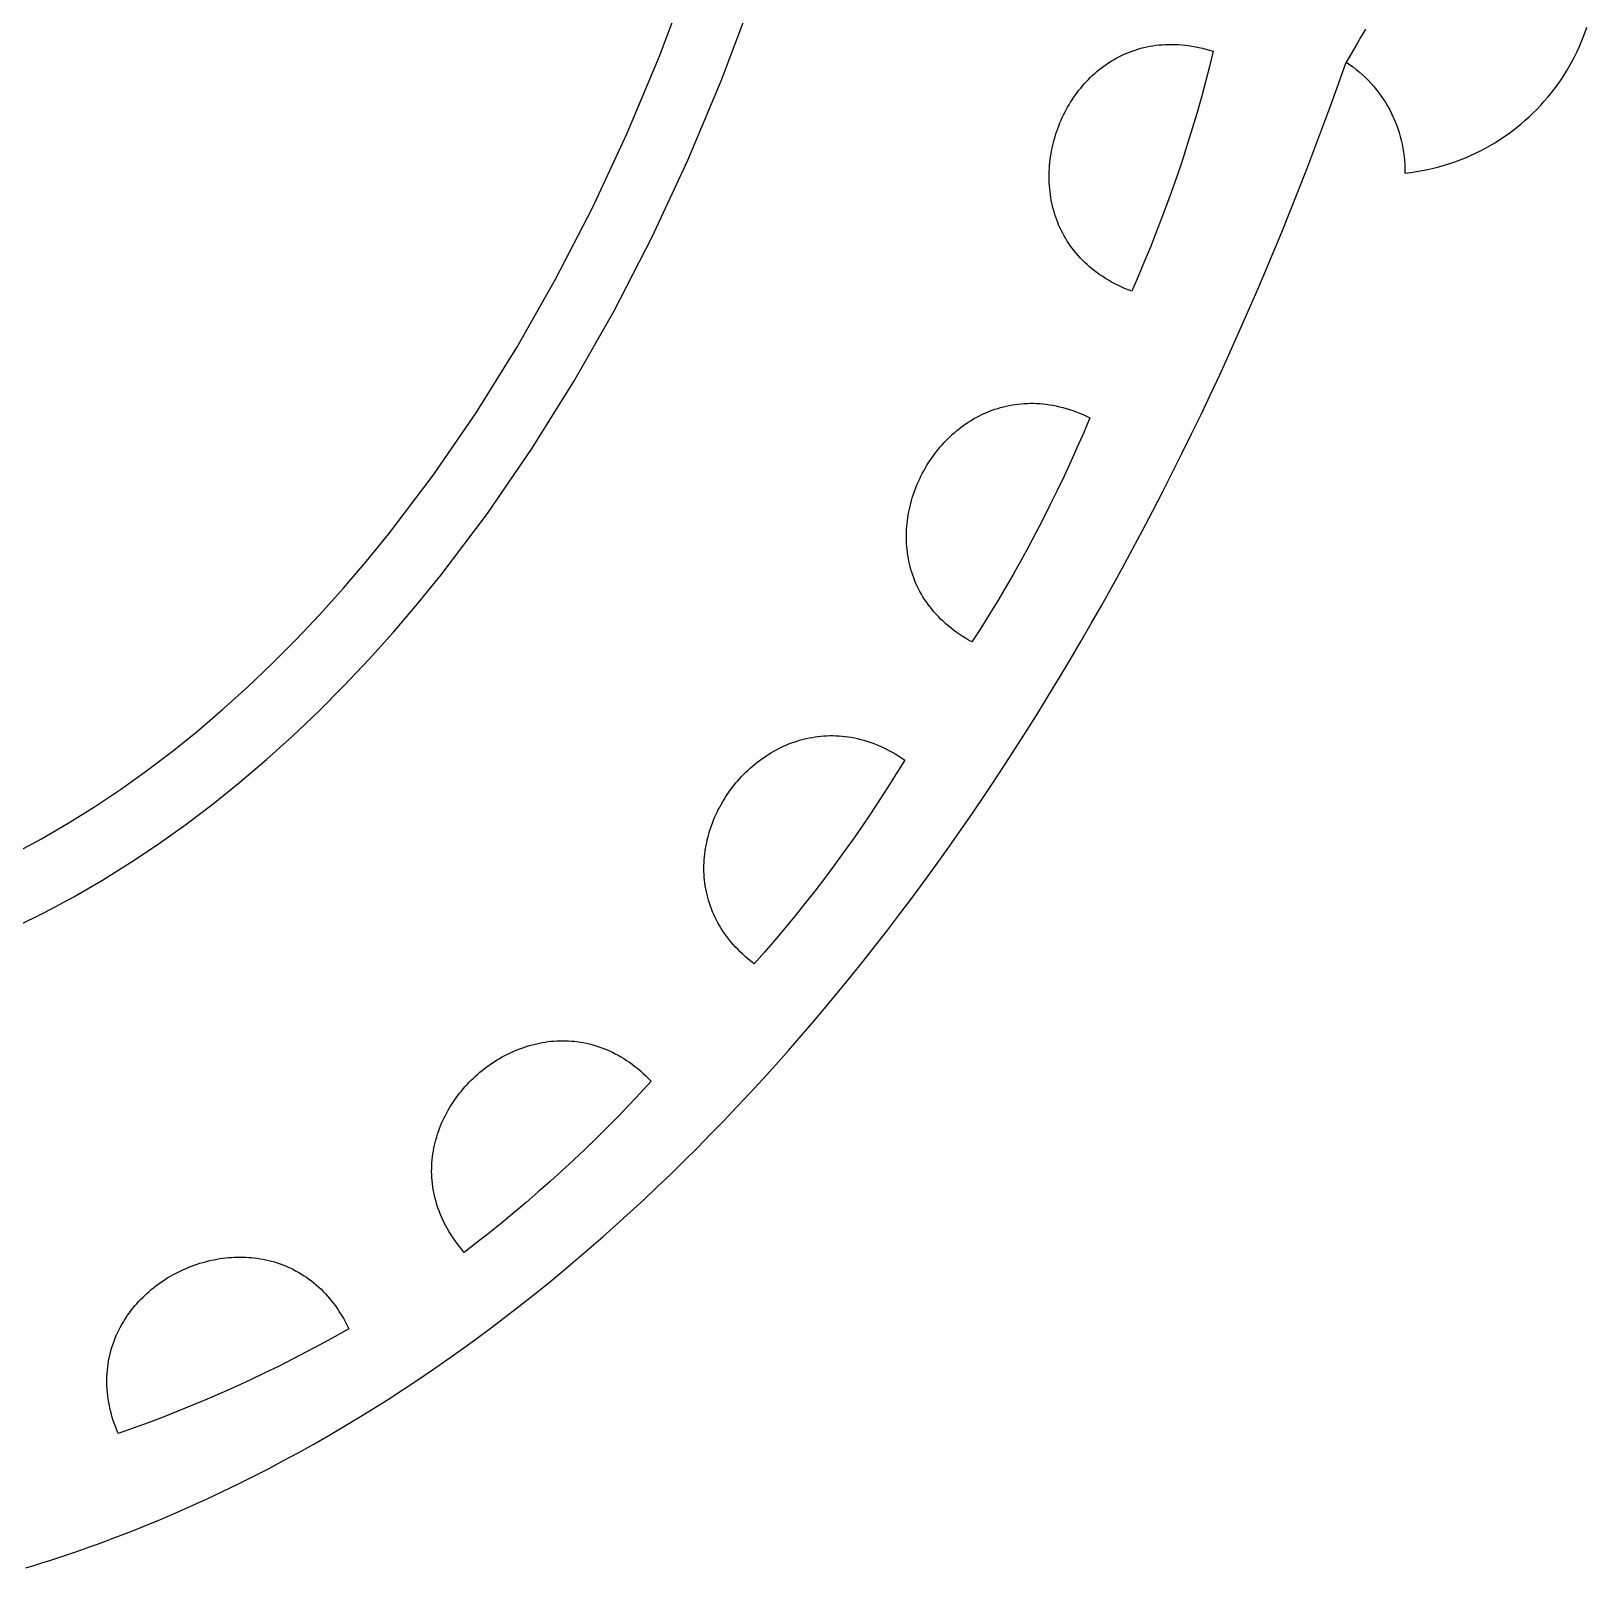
# Model space of a CAD drawing. Extents: x -250 to 250, y -370 to 370.
# Drawn here: x 43.4 to 230.8, y -363.6 to -178.5 of the extents above; entities that cross this region are included whole.
import ezdxf

# ---------------------------------------------------------------- set-up
doc = ezdxf.new("R2010")
doc.units = 0
doc.header["$MEASUREMENT"] = 0
doc.layers.get('0').update_dxf_attribs({"linetype": 'CONTINUOUS'})
doc.layers.add('COUCHE_1', color=18, linetype='CONTINUOUS')

msp = doc.modelspace()

# ---------------------------------------------------------------- linework, layer by layer
for points in [[(41.4, -277.48), (44.63, -275.75), (47.83, -273.89), (51, -271.91), (54.15, -269.81), (57.27, -267.59), (60.35, -265.24), (63.41, -262.78), (66.43, -260.2), (69.42, -257.51), (72.37, -254.7), (75.28, -251.77), (78.15, -248.74), (80.98, -245.59), (83.77, -242.33), (86.45, -239.03), (91.84, -231.91), (96.96, -224.45), (101.87, -216.59), (106.55, -208.35), (110.98, -199.74), (115.16, -190.78), (119.06, -181.49), (122.69, -171.87)], [(41.58, -286.32), (45.07, -284.59), (48.53, -282.73), (51.95, -280.75), (55.34, -278.63), (58.69, -276.39), (62, -274.03), (65.28, -271.55), (68.52, -268.94), (71.71, -266.22), (74.86, -263.38), (77.97, -260.42), (81.02, -257.34), (84.04, -254.16), (87, -250.86), (89.91, -247.45), (92.75, -243.97), (98.33, -236.59), (103.66, -228.84), (108.75, -220.69), (113.59, -212.16), (118.17, -203.26), (122.47, -194.02), (126.5, -184.45), (130.22, -174.55)]]:
    msp.add_lwpolyline(points)
for points in [[(181.15, -180.07), (181.55, -180.09), (181.96, -180.12), (182.36, -180.16), (182.77, -180.21), (183.19, -180.28), (183.61, -180.35), (184.03, -180.44), (184.45, -180.53), (184.88, -180.64), (185.31, -180.77), (185.75, -180.9), (185.3, -182.75), (184.82, -184.59), (184.33, -186.43), (183.81, -188.26), (183.27, -190.09), (182.71, -191.91), (182.13, -193.72), (181.52, -195.53), (180.89, -197.34), (180.25, -199.13), (179.58, -200.93), (178.89, -202.71), (178.18, -204.49), (177.45, -206.27), (176.7, -208.03), (175.93, -209.79), (175.5, -209.63), (175.08, -209.46), (174.67, -209.28), (174.28, -209.09), (173.89, -208.9), (173.51, -208.7), (173.14, -208.49), (172.78, -208.27), (172.44, -208.05), (172.1, -207.83), (171.77, -207.59), (171.45, -207.35), (171.14, -207.11), (170.84, -206.86), (170.55, -206.6), (170.27, -206.34), (170, -206.07), (169.74, -205.8), (169.49, -205.52), (169.25, -205.24), (169.01, -204.95), (168.79, -204.66), (168.57, -204.37), (168.37, -204.07), (168.17, -203.77), (167.98, -203.46), (167.8, -203.15), (167.63, -202.83), (167.47, -202.52), (167.32, -202.2), (167.17, -201.87), (167.04, -201.54), (166.91, -201.22), (166.79, -200.88), (166.68, -200.55), (166.58, -200.21), (166.48, -199.87), (166.4, -199.53), (166.32, -199.19), (166.25, -198.85), (166.19, -198.5), (166.14, -198.16), (166.1, -197.81), (166.06, -197.46), (166.03, -197.11), (166.01, -196.76), (166, -196.41), (165.99, -196.06), (165.99, -195.71), (166, -195.36), (166.02, -195.01), (166.05, -194.65), (166.08, -194.3), (166.12, -193.96), (166.17, -193.61), (166.22, -193.26), (166.28, -192.91), (166.35, -192.57), (166.43, -192.22), (166.51, -191.88), (166.6, -191.54), (166.7, -191.2), (166.8, -190.86), (166.91, -190.53), (167.03, -190.2), (167.15, -189.87), (167.29, -189.54), (167.42, -189.21), (167.57, -188.89), (167.72, -188.57), (167.88, -188.26), (168.04, -187.95), (168.21, -187.64), (168.39, -187.34), (168.57, -187.04), (168.76, -186.74), (168.95, -186.45), (169.15, -186.16), (169.36, -185.88), (169.57, -185.6), (169.79, -185.33), (170.02, -185.06), (170.25, -184.8), (170.49, -184.54), (170.73, -184.29), (170.98, -184.04), (171.23, -183.8), (171.49, -183.56), (171.75, -183.34), (172.02, -183.11), (172.3, -182.9), (172.58, -182.69), (172.86, -182.49), (173.15, -182.29), (173.45, -182.1), (173.75, -181.92), (174.06, -181.75), (174.37, -181.58), (174.69, -181.42), (175.01, -181.27), (175.33, -181.13), (175.66, -181), (176, -180.87), (176.34, -180.75), (176.68, -180.64), (177.03, -180.54), (177.39, -180.45), (177.74, -180.37), (178.11, -180.3), (178.47, -180.24), (178.84, -180.18), (179.22, -180.14), (179.6, -180.11), (179.98, -180.08), (180.37, -180.07), (180.76, -180.07)], [(164.12, -223.3), (164.5, -223.32), (164.88, -223.34), (165.27, -223.37), (165.65, -223.42), (166.05, -223.47), (166.44, -223.54), (166.83, -223.62), (167.23, -223.71), (167.63, -223.81), (168.03, -223.92), (168.44, -224.04), (168.84, -224.18), (169.25, -224.33), (169.66, -224.49), (170.07, -224.66), (170.48, -224.85), (170.9, -225.04), (170.15, -226.81), (169.38, -228.58), (168.6, -230.33), (167.8, -232.07), (166.97, -233.79), (166.13, -235.51), (165.27, -237.22), (164.39, -238.92), (163.5, -240.6), (162.58, -242.27), (161.65, -243.93), (160.69, -245.58), (159.72, -247.22), (158.73, -248.84), (157.71, -250.45), (156.68, -252.05), (156.29, -251.83), (155.9, -251.6), (155.53, -251.36), (155.16, -251.12), (154.81, -250.87), (154.47, -250.62), (154.14, -250.36), (153.82, -250.1), (153.51, -249.83), (153.21, -249.56), (152.92, -249.29), (152.65, -249), (152.38, -248.72), (152.12, -248.43), (151.88, -248.13), (151.64, -247.83), (151.41, -247.53), (151.2, -247.23), (150.99, -246.92), (150.79, -246.6), (150.61, -246.29), (150.43, -245.97), (150.26, -245.65), (150.1, -245.32), (149.95, -245), (149.82, -244.67), (149.69, -244.33), (149.56, -244), (149.45, -243.66), (149.35, -243.32), (149.26, -242.98), (149.17, -242.64), (149.1, -242.3), (149.03, -241.95), (148.97, -241.61), (148.92, -241.26), (148.88, -240.91), (148.85, -240.57), (148.82, -240.22), (148.81, -239.87), (148.8, -239.52), (148.8, -239.17), (148.81, -238.82), (148.82, -238.47), (148.85, -238.12), (148.88, -237.77), (148.92, -237.43), (148.97, -237.08), (149.02, -236.73), (149.09, -236.39), (149.16, -236.04), (149.23, -235.7), (149.32, -235.36), (149.41, -235.02), (149.51, -234.69), (149.62, -234.35), (149.73, -234.02), (149.85, -233.69), (149.98, -233.36), (150.11, -233.03), (150.25, -232.71), (150.4, -232.39), (150.55, -232.07), (150.71, -231.76), (150.88, -231.45), (151.05, -231.14), (151.23, -230.83), (151.42, -230.53), (151.61, -230.24), (151.8, -229.95), (152.01, -229.66), (152.22, -229.38), (152.43, -229.1), (152.65, -228.82), (152.88, -228.55), (153.11, -228.29), (153.35, -228.03), (153.59, -227.77), (153.84, -227.53), (154.09, -227.28), (154.35, -227.04), (154.61, -226.81), (154.88, -226.59), (155.16, -226.37), (155.43, -226.15), (155.72, -225.95), (156, -225.75), (156.3, -225.55), (156.59, -225.37), (156.89, -225.19), (157.2, -225.01), (157.51, -224.85), (157.82, -224.69), (158.14, -224.54), (158.47, -224.4), (158.79, -224.27), (159.12, -224.14), (159.46, -224.02), (159.79, -223.91), (160.14, -223.81), (160.48, -223.72), (160.83, -223.63), (161.18, -223.56), (161.54, -223.49), (161.9, -223.44), (162.26, -223.39), (162.63, -223.35), (162.99, -223.33), (163.37, -223.31), (163.74, -223.3)], [(140.3, -263.34), (140.67, -263.36), (141.04, -263.39), (141.41, -263.43), (141.78, -263.47), (142.15, -263.53), (142.53, -263.6), (142.9, -263.69), (143.28, -263.78), (143.66, -263.88), (144.03, -263.99), (144.41, -264.12), (144.79, -264.26), (145.17, -264.4), (145.55, -264.56), (145.93, -264.74), (146.31, -264.92), (146.69, -265.12), (147.07, -265.32), (147.45, -265.54), (147.83, -265.78), (148.21, -266.02), (148.59, -266.28), (147.58, -267.92), (146.56, -269.54), (145.52, -271.15), (144.46, -272.75), (143.39, -274.34), (142.29, -275.91), (141.19, -277.46), (140.06, -279.01), (138.92, -280.54), (137.76, -282.05), (136.58, -283.55), (135.39, -285.03), (134.18, -286.5), (132.95, -287.96), (131.71, -289.4), (130.45, -290.82), (130.09, -290.54), (129.74, -290.25), (129.41, -289.96), (129.09, -289.67), (128.77, -289.37), (128.48, -289.07), (128.19, -288.77), (127.91, -288.46), (127.65, -288.15), (127.39, -287.84), (127.15, -287.52), (126.92, -287.2), (126.7, -286.87), (126.49, -286.55), (126.29, -286.22), (126.1, -285.89), (125.92, -285.56), (125.75, -285.22), (125.6, -284.88), (125.45, -284.54), (125.31, -284.2), (125.19, -283.86), (125.07, -283.52), (124.96, -283.17), (124.86, -282.83), (124.78, -282.48), (124.7, -282.13), (124.63, -281.78), (124.57, -281.43), (124.52, -281.08), (124.48, -280.73), (124.45, -280.38), (124.43, -280.03), (124.41, -279.68), (124.41, -279.33), (124.41, -278.98), (124.42, -278.63), (124.44, -278.28), (124.47, -277.93), (124.51, -277.59), (124.55, -277.24), (124.61, -276.89), (124.67, -276.55), (124.74, -276.21), (124.81, -275.87), (124.9, -275.53), (124.99, -275.19), (125.09, -274.85), (125.2, -274.52), (125.31, -274.19), (125.43, -273.86), (125.56, -273.53), (125.7, -273.21), (125.84, -272.89), (125.99, -272.57), (126.14, -272.25), (126.31, -271.94), (126.48, -271.63), (126.65, -271.33), (126.83, -271.03), (127.02, -270.73), (127.21, -270.43), (127.41, -270.14), (127.62, -269.86), (127.83, -269.57), (128.05, -269.3), (128.27, -269.02), (128.5, -268.76), (128.74, -268.49), (128.98, -268.23), (129.22, -267.98), (129.47, -267.73), (129.72, -267.49), (129.98, -267.25), (130.25, -267.02), (130.52, -266.79), (130.79, -266.57), (131.07, -266.36), (131.35, -266.15), (131.64, -265.95), (131.93, -265.75), (132.23, -265.56), (132.53, -265.38), (132.83, -265.2), (133.14, -265.03), (133.45, -264.87), (133.76, -264.72), (134.08, -264.57), (134.4, -264.43), (134.73, -264.3), (135.06, -264.18), (135.39, -264.06), (135.72, -263.95), (136.06, -263.85), (136.4, -263.76), (136.74, -263.68), (137.09, -263.6), (137.44, -263.54), (137.79, -263.48), (138.14, -263.43), (138.5, -263.39), (138.85, -263.36), (139.21, -263.34), (139.58, -263.33), (139.94, -263.33)], [(107.74, -300.08), (108.09, -300.1), (108.44, -300.12), (108.8, -300.15), (109.15, -300.19), (109.51, -300.24), (109.86, -300.3), (110.22, -300.37), (110.57, -300.45), (110.92, -300.54), (111.28, -300.64), (111.63, -300.76), (111.98, -300.88), (112.33, -301.01), (112.68, -301.15), (113.03, -301.3), (113.38, -301.47), (113.73, -301.64), (114.07, -301.83), (114.41, -302.02), (114.75, -302.23), (115.09, -302.45), (115.43, -302.68), (115.77, -302.92), (116.1, -303.18), (116.43, -303.44), (116.76, -303.72), (117.08, -304.01), (117.41, -304.31), (117.73, -304.63), (118.04, -304.95), (116.76, -306.36), (115.46, -307.75), (114.14, -309.12), (112.81, -310.48), (111.46, -311.82), (110.09, -313.15), (108.71, -314.46), (107.31, -315.76), (105.89, -317.04), (104.46, -318.3), (103.01, -319.55), (101.55, -320.79), (100.07, -322.01), (98.58, -323.21), (97.07, -324.4), (95.55, -325.58), (95.25, -325.23), (94.97, -324.88), (94.7, -324.52), (94.44, -324.17), (94.19, -323.81), (93.96, -323.45), (93.73, -323.09), (93.52, -322.73), (93.32, -322.37), (93.14, -322.01), (92.96, -321.65), (92.79, -321.29), (92.64, -320.92), (92.5, -320.56), (92.37, -320.19), (92.25, -319.83), (92.14, -319.46), (92.04, -319.1), (91.95, -318.74), (91.88, -318.37), (91.81, -318.01), (91.75, -317.65), (91.7, -317.28), (91.67, -316.92), (91.64, -316.56), (91.62, -316.2), (91.61, -315.84), (91.62, -315.49), (91.63, -315.13), (91.65, -314.77), (91.68, -314.42), (91.71, -314.07), (91.76, -313.72), (91.82, -313.37), (91.88, -313.02), (91.95, -312.68), (92.03, -312.34), (92.12, -312), (92.22, -311.66), (92.32, -311.33), (92.44, -311), (92.56, -310.67), (92.68, -310.34), (92.82, -310.02), (92.96, -309.7), (93.11, -309.38), (93.27, -309.07), (93.43, -308.76), (93.6, -308.45), (93.78, -308.15), (93.97, -307.85), (94.16, -307.55), (94.35, -307.26), (94.56, -306.97), (94.76, -306.69), (94.98, -306.41), (95.2, -306.14), (95.43, -305.87), (95.66, -305.6), (95.9, -305.34), (96.14, -305.08), (96.39, -304.83), (96.64, -304.59), (96.9, -304.35), (97.16, -304.11), (97.43, -303.88), (97.7, -303.66), (97.98, -303.44), (98.26, -303.23), (98.54, -303.02), (98.83, -302.82), (99.13, -302.63), (99.42, -302.44), (99.73, -302.26), (100.03, -302.08), (100.34, -301.91), (100.65, -301.75), (100.96, -301.6), (101.28, -301.45), (101.6, -301.31), (101.93, -301.17), (102.25, -301.04), (102.58, -300.92), (102.91, -300.81), (103.24, -300.71), (103.58, -300.61), (103.92, -300.52), (104.26, -300.44), (104.6, -300.37), (104.94, -300.3), (105.29, -300.24), (105.63, -300.19), (105.98, -300.15), (106.33, -300.12), (106.68, -300.1), (107.03, -300.09), (107.38, -300.08)], [(68.89, -326.15), (69.24, -326.16), (69.59, -326.18), (69.93, -326.21), (70.28, -326.24), (70.63, -326.29), (70.97, -326.34), (71.32, -326.4), (71.66, -326.47), (72, -326.55), (72.34, -326.64), (72.68, -326.73), (73.02, -326.84), (73.35, -326.95), (73.68, -327.07), (74.01, -327.21), (74.34, -327.35), (74.66, -327.49), (74.99, -327.65), (75.3, -327.82), (75.62, -328), (75.93, -328.18), (76.24, -328.38), (76.54, -328.58), (76.84, -328.8), (77.14, -329.02), (77.43, -329.26), (77.72, -329.5), (78.01, -329.75), (78.29, -330.02), (78.56, -330.29), (78.83, -330.57), (79.1, -330.87), (79.36, -331.17), (79.61, -331.48), (79.86, -331.81), (80.1, -332.14), (80.34, -332.49), (80.57, -332.84), (80.8, -333.21), (81.02, -333.59), (81.23, -333.97), (81.44, -334.37), (81.64, -334.78), (79.98, -335.72), (78.31, -336.63), (76.64, -337.53), (74.95, -338.41), (73.24, -339.26), (71.53, -340.1), (69.81, -340.92), (68.08, -341.71), (66.33, -342.49), (64.58, -343.25), (62.81, -343.99), (61.04, -344.71), (59.26, -345.41), (57.46, -346.09), (55.66, -346.76), (53.85, -347.4), (53.68, -346.98), (53.52, -346.55), (53.37, -346.13), (53.23, -345.71), (53.11, -345.3), (53, -344.89), (52.9, -344.48), (52.81, -344.07), (52.73, -343.66), (52.66, -343.26), (52.61, -342.86), (52.57, -342.47), (52.53, -342.07), (52.51, -341.68), (52.5, -341.3), (52.5, -340.91), (52.51, -340.53), (52.53, -340.15), (52.56, -339.78), (52.6, -339.41), (52.64, -339.04), (52.7, -338.68), (52.77, -338.32), (52.85, -337.97), (52.93, -337.62), (53.03, -337.27), (53.13, -336.93), (53.25, -336.59), (53.37, -336.25), (53.5, -335.92), (53.63, -335.59), (53.78, -335.27), (53.93, -334.95), (54.09, -334.64), (54.26, -334.33), (54.44, -334.02), (54.62, -333.72), (54.81, -333.43), (55, -333.14), (55.21, -332.85), (55.42, -332.57), (55.64, -332.3), (55.86, -332.03), (56.09, -331.76), (56.32, -331.5), (56.56, -331.25), (56.81, -331), (57.06, -330.75), (57.32, -330.51), (57.58, -330.28), (57.85, -330.05), (58.12, -329.83), (58.4, -329.62), (58.68, -329.41), (58.97, -329.2), (59.26, -329), (59.56, -328.81), (59.85, -328.62), (60.16, -328.44), (60.46, -328.27), (60.77, -328.1), (61.09, -327.94), (61.4, -327.79), (61.72, -327.64), (62.05, -327.5), (62.37, -327.36), (62.7, -327.23), (63.03, -327.11), (63.37, -327), (63.7, -326.89), (64.04, -326.79), (64.38, -326.7), (64.72, -326.61), (65.06, -326.53), (65.41, -326.46), (65.75, -326.39), (66.1, -326.33), (66.44, -326.28), (66.79, -326.24), (67.14, -326.21), (67.49, -326.18), (67.84, -326.16), (68.19, -326.15), (68.54, -326.14)]]:
    msp.add_lwpolyline(points, close=True)
at = {"layer": 'COUCHE_1'}
for points in [[(42.74, -363.58), (43.7, -363.28), (44.66, -362.98), (45.63, -362.68), (46.59, -362.36), (47.55, -362.05), (48.51, -361.72), (49.46, -361.39), (50.42, -361.05), (51.37, -360.71), (52.32, -360.36), (53.27, -360.01), (54.22, -359.64), (55.17, -359.28), (56.12, -358.9), (57.06, -358.52), (58.94, -357.74), (60.82, -356.94), (62.69, -356.12), (64.56, -355.27), (66.42, -354.39), (68.27, -353.5), (70.11, -352.57), (71.95, -351.63), (73.78, -350.66), (75.61, -349.67), (77.43, -348.66), (79.24, -347.62), (81.04, -346.56), (82.84, -345.48), (84.63, -344.37), (86.41, -343.25), (88.18, -342.1), (89.95, -340.92), (91.71, -339.73), (93.46, -338.51), (95.21, -337.28), (96.95, -336.01), (98.67, -334.73), (100.4, -333.43), (102.11, -332.1), (103.81, -330.76), (105.51, -329.39), (107.2, -328), (108.88, -326.59), (110.55, -325.16), (112.22, -323.71), (113.87, -322.23), (115.52, -320.74), (117.16, -319.23), (118.79, -317.69), (120.41, -316.14), (122.02, -314.56), (123.62, -312.97), (125.22, -311.35), (126.8, -309.72), (128.38, -308.06), (129.94, -306.39), (131.5, -304.7), (133.05, -302.98), (134.59, -301.25), (136.12, -299.5), (137.64, -297.73), (139.15, -295.94), (140.65, -294.13), (142.14, -292.31), (143.62, -290.46), (145.09, -288.6), (146.56, -286.71), (148.01, -284.81), (149.45, -282.89), (150.88, -280.96), (152.3, -279), (153.71, -277.03), (155.11, -275.04), (156.5, -273.03), (157.88, -271.01), (159.25, -268.97), (160.61, -266.91), (161.95, -264.83), (163.29, -262.73), (164.61, -260.62), (165.93, -258.5), (167.23, -256.35), (168.52, -254.19), (169.8, -252.01), (171.07, -249.82), (172.33, -247.61), (173.58, -245.38), (174.82, -243.14), (176.04, -240.88), (177.25, -238.61), (178.45, -236.32), (179.64, -234.01), (180.82, -231.69), (181.98, -229.36), (183.14, -227), (184.28, -224.64), (185.41, -222.26), (186.53, -219.86), (187.63, -217.45), (188.72, -215.02), (189.8, -212.58), (190.87, -210.13), (191.93, -207.66), (192.97, -205.18), (194, -202.68), (195.01, -200.17), (196.02, -197.64), (197.01, -195.1), (197.99, -192.55), (198.95, -189.98), (199.91, -187.4), (200.84, -184.81), (201.77, -182.2), (202.18, -182.49), (202.59, -182.78), (202.98, -183.09), (203.36, -183.41), (203.73, -183.73), (204.09, -184.07), (204.44, -184.42), (204.77, -184.78), (205.09, -185.15), (205.41, -185.53), (205.71, -185.91), (205.99, -186.31), (206.27, -186.71), (206.53, -187.13), (206.78, -187.55), (207.01, -187.97), (207.23, -188.41), (207.44, -188.85), (207.64, -189.3), (207.82, -189.75), (207.99, -190.21), (208.14, -190.68), (208.28, -191.15), (208.4, -191.62), (208.51, -192.1), (208.6, -192.59), (208.68, -193.08), (208.75, -193.57), (208.8, -194.07), (208.83, -194.56), (208.84, -195.07), (208.84, -195.57), (209.54, -195.49), (210.24, -195.39), (210.92, -195.27), (211.6, -195.13), (212.27, -194.98), (212.93, -194.81), (213.59, -194.63), (214.24, -194.43), (214.87, -194.21), (215.51, -193.97), (216.13, -193.73), (216.74, -193.46), (217.35, -193.18), (217.94, -192.89), (218.53, -192.58), (219.1, -192.26), (219.67, -191.93), (220.23, -191.58), (220.77, -191.22), (221.31, -190.84), (221.83, -190.45), (222.35, -190.05), (222.85, -189.64), (223.34, -189.21), (223.82, -188.78), (224.29, -188.33), (224.75, -187.87), (225.2, -187.4), (225.63, -186.92), (226.05, -186.43), (226.46, -185.93), (226.86, -185.42), (227.24, -184.9), (227.61, -184.37), (227.97, -183.83), (228.31, -183.28), (228.64, -182.72), (228.96, -182.16), (229.26, -181.59), (229.54, -181), (229.82, -180.42), (230.07, -179.82), (230.32, -179.22), (230.54, -178.61), (230.76, -177.99)], [(204.08, -178.24), (203.51, -179.24), (202.94, -180.23), (202.36, -181.22), (201.77, -182.2)]]:
    msp.add_lwpolyline(points, dxfattribs=at)

doc.saveas('drawing.dxf')
